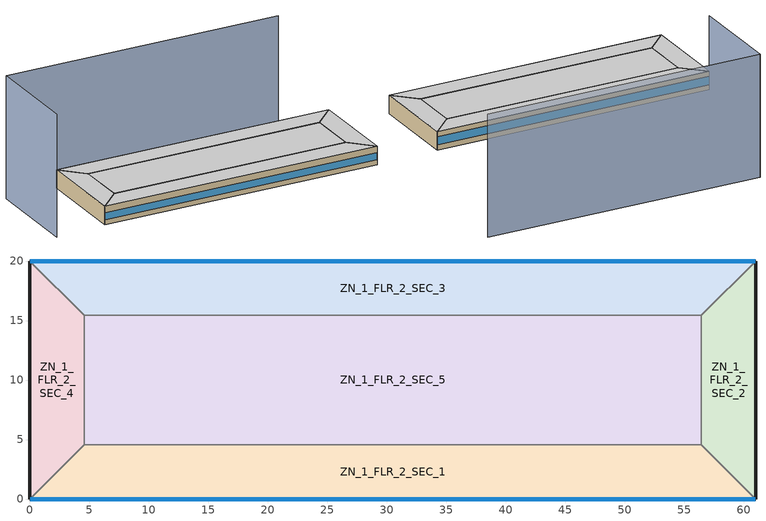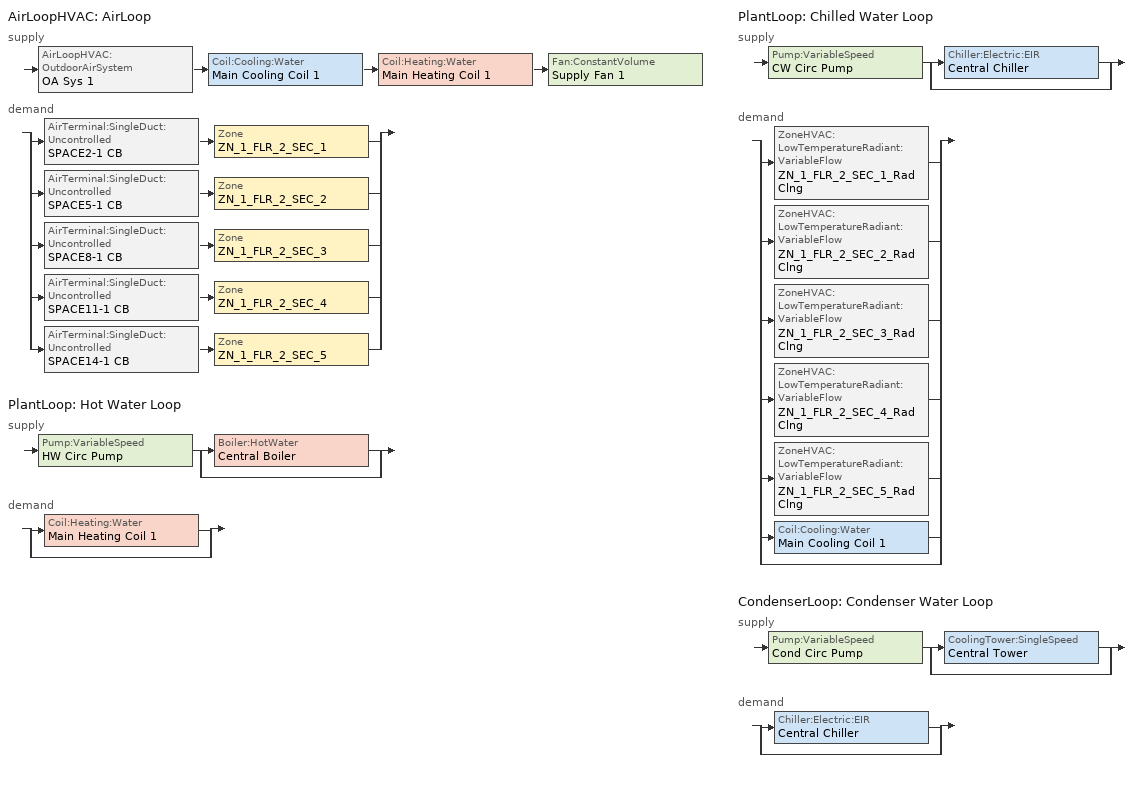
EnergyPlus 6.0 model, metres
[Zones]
ZN_1_FLR_2_SEC_1
 floor adiabatic (FLOOR_Radiant): 56.43,4.57 61,0 0,0 4.57,4.57 z8
 wall outside (Steel-Framed_R-13_Ext-wall): 0,0 61,0 z8:12
 wall to ZN_1_FLR_2_SEC_2 (Standard_Int-Wall): 61,0 56.43,4.57 z8:12
 wall to ZN_1_FLR_2_SEC_5 (Standard_Int-Wall): 56.43,4.57 4.57,4.57 z8:12
 wall to ZN_1_FLR_2_SEC_4 (Standard_Int-Wall): 4.57,4.57 0,0 z8:12
 window (std_window_UValue_6.809_SHGC_0.25_VT_0.25): 0.05,0 60.95,0 z9.1:10.6
 ceiling adiabatic (CEILING_Radiant): 0,0 61,0 56.43,4.57 4.57,4.57 z12
ZN_1_FLR_2_SEC_2
 floor adiabatic (FLOOR_Radiant): 61,20 61,0 56.43,4.57 56.43,15.43 z8
 wall outside (Steel-Framed_R-13_Ext-wall): 61,0 61,20 z8:12
 wall to ZN_1_FLR_2_SEC_3 (Standard_Int-Wall): 61,20 56.43,15.43 z8:12
 wall to ZN_1_FLR_2_SEC_5 (Standard_Int-Wall): 56.43,15.43 56.43,4.57 z8:12
 ceiling adiabatic (CEILING_Radiant): 61,20 56.43,15.43 56.43,4.57 61,0 z12
ZN_1_FLR_2_SEC_3
 floor adiabatic (FLOOR_Radiant): 61,20 56.43,15.43 4.57,15.43 0,20 z8
 wall outside (Steel-Framed_R-13_Ext-wall): 61,20 0,20 z8:12
 wall to ZN_1_FLR_2_SEC_5 (Standard_Int-Wall): 4.57,15.43 56.43,15.43 z8:12
 wall to ZN_1_FLR_2_SEC_4 (Standard_Int-Wall): 0,20 4.57,15.43 z8:12
 window (std_window_UValue_6.809_SHGC_0.25_VT_0.25_north): 60.95,20 0.05,20 z9.1:10.9
 ceiling adiabatic (CEILING_Radiant): 0,20 4.57,15.43 56.43,15.43 61,20 z12
ZN_1_FLR_2_SEC_4
 floor adiabatic (FLOOR_Radiant): 0,20 4.57,15.43 4.57,4.57 0,0 z8
 wall outside (Steel-Framed_R-13_Ext-wall): 0,20 0,0 z8:12
 wall to ZN_1_FLR_2_SEC_5 (Standard_Int-Wall): 4.57,4.57 4.57,15.43 z8:12
 ceiling adiabatic (CEILING_Radiant): 0,20 0,0 4.57,4.57 4.57,15.43 z12
ZN_1_FLR_2_SEC_5
 floor adiabatic (FLOOR_Radiant): 56.43,15.43 56.43,4.57 4.57,4.57 4.57,15.43 z8
 ceiling adiabatic (CEILING_Radiant): 4.57,15.43 4.57,4.57 56.43,4.57 56.43,15.43 z12
shading: 61.03,41 0.05,41 / 0.05,41 0,20 z-2.55:24
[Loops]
AirLoopHVAC 'AirLoop'
 supply: AirLoopHVAC:OutdoorAirSystem 'OA Sys 1' > Coil:Cooling:Water 'Main Cooling Coil 1' > Coil:Heating:Water 'Main Heating Coil 1' > Fan:ConstantVolume 'Supply Fan 1'
 demand: split
  | AirTerminal:SingleDuct:Uncontrolled 'SPACE2-1 CB' > Zone 'ZN_1_FLR_2_SEC_1'
  | AirTerminal:SingleDuct:Uncontrolled 'SPACE5-1 CB' > Zone 'ZN_1_FLR_2_SEC_2'
  | AirTerminal:SingleDuct:Uncontrolled 'SPACE8-1 CB' > Zone 'ZN_1_FLR_2_SEC_3'
  | AirTerminal:SingleDuct:Uncontrolled 'SPACE11-1 CB' > Zone 'ZN_1_FLR_2_SEC_4'
  | AirTerminal:SingleDuct:Uncontrolled 'SPACE14-1 CB' > Zone 'ZN_1_FLR_2_SEC_5'
PlantLoop 'Hot Water Loop'
 supply: Pump:VariableSpeed 'HW Circ Pump' > split
  | Boiler:HotWater 'Central Boiler'
  | bypass
 demand: split
  | Coil:Heating:Water 'Main Heating Coil 1'
  | bypass
PlantLoop 'Chilled Water Loop'
 supply: Pump:VariableSpeed 'CW Circ Pump' > split
  | Chiller:Electric:EIR 'Central Chiller'
  | bypass
 demand: split
  | ZoneHVAC:LowTemperatureRadiant:VariableFlow 'ZN_1_FLR_2_SEC_1_Rad Clng'
  | ZoneHVAC:LowTemperatureRadiant:VariableFlow 'ZN_1_FLR_2_SEC_2_Rad Clng'
  | ZoneHVAC:LowTemperatureRadiant:VariableFlow 'ZN_1_FLR_2_SEC_3_Rad Clng'
  | ZoneHVAC:LowTemperatureRadiant:VariableFlow 'ZN_1_FLR_2_SEC_4_Rad Clng'
  | ZoneHVAC:LowTemperatureRadiant:VariableFlow 'ZN_1_FLR_2_SEC_5_Rad Clng'
  | Coil:Cooling:Water 'Main Cooling Coil 1'
  | bypass
CondenserLoop 'Condenser Water Loop'
 supply: Pump:VariableSpeed 'Cond Circ Pump' > split
  | CoolingTower:SingleSpeed 'Central Tower'
  | bypass
 demand: split
  | Chiller:Electric:EIR 'Central Chiller'
  | bypass
[Building]
VAV_w_rht: North Axis {deg}=0; Terrain=City; Loads Convergence Tolerance Value=0.04; Temperature Convergence Tolerance Value {deltaC}=0.2; Solar Distribution=FullInteriorAndExterior; Maximum Number of Warmup Days=25
[Site:Location]
New Delhi_Delhi_IND Design_Conditions: Latitude {deg}=28.58; Longitude {deg}=77.2; Time Zone {hr}=5.5; Elevation {m}=216
[SizingPeriod:DesignDay] Barometric Pressure {Pa}=98757; Rain Indicator=0; Snow Indicator=0; Day of Month=21; Daylight Saving Time Indicator=0
Name | Maximum Dry-Bulb Temperature {C} | Daily Temperature Range {deltaC} | Humidity Indicating Conditions at Maximum Dry-Bulb | Wind Speed {m/s} | Wind Direction {deg} | Sky Clearness | Month | Day Type | Humidity Indicating Type
New Delhi Ann Htg 99.6% Condns DB | 6.3 | 0 | 6.3 | 0.5 | 270 | 0 | 1 | WinterDesignDay | WetBulb
New Delhi Ann Htg 99% Condns DB | 7.3 | 0 | 7.3 | 0.5 | 270 | 0 | 1 | WinterDesignDay | WetBulb
New Delhi Ann Hum_n 99.6% Condns DP=>MCDB | 22.5 | 0 | -1.4 | 0.5 | 270 | 0 | 1 | WinterDesignDay | DewPoint
New Delhi Ann Hum_n 99% Condns DP=>MCDB | 20.1 | 0 | 0.7 | 0.5 | 270 | 0 | 1 | WinterDesignDay | DewPoint
New Delhi Ann Htg Wind 99.6% Condns WS=>MCDB | 19.6 | 0 | 19.6 | 7 | 270 | 0 | 1 | WinterDesignDay | WetBulb
New Delhi Ann Htg Wind 99% Condns WS=>MCDB | 18.6 | 0 | 18.6 | 6.2 | 270 | 0 | 1 | WinterDesignDay | WetBulb
New Delhi Ann Clg .4% Condns DB=>MWB | 42 | 9.7 | 22.2 | 3.2 | 320 | 1 | 6 | SummerDesignDay | WetBulb
New Delhi Ann Clg 1% Condns DB=>MWB | 40.6 | 9.7 | 22.7 | 3.2 | 320 | 1 | 6 | SummerDesignDay | WetBulb
New Delhi Ann Clg 2% Condns DB=>MWB | 39.3 | 9.7 | 22.9 | 3.2 | 320 | 1 | 6 | SummerDesignDay | WetBulb
New Delhi Ann Clg .4% Condns WB=>MDB | 33.6 | 9.7 | 28.5 | 3.2 | 320 | 1 | 6 | SummerDesignDay | WetBulb
New Delhi Ann Clg 1% Condns WB=>MDB | 33.1 | 9.7 | 28.1 | 3.2 | 320 | 1 | 6 | SummerDesignDay | WetBulb
New Delhi Ann Clg 2% Condns WB=>MDB | 32.6 | 9.7 | 27.7 | 3.2 | 320 | 1 | 6 | SummerDesignDay | WetBulb
New Delhi Ann Clg .4% Condns DP=>MDB | 30.8 | 9.7 | 27.3 | 3.2 | 320 | 1 | 6 | SummerDesignDay | DewPoint
New Delhi Ann Clg 1% Condns DP=>MDB | 30.5 | 9.7 | 26.9 | 3.2 | 320 | 1 | 6 | SummerDesignDay | DewPoint
New Delhi Ann Clg 2% Condns DP=>MDB | 30.3 | 9.7 | 26.5 | 3.2 | 320 | 1 | 6 | SummerDesignDay | DewPoint
New Delhi Ann Clg .4% Condns Enth=>MDB | 33.9 | 9.7 | 94.3 | 3.2 | 320 | 1 | 6 | SummerDesignDay | Enthalpy
New Delhi Ann Clg 1% Condns Enth=>MDB | 33.4 | 9.7 | 92.3 | 3.2 | 320 | 1 | 6 | SummerDesignDay | Enthalpy
New Delhi Ann Clg 2% Condns Enth=>MDB | 32.7 | 9.7 | 90.4 | 3.2 | 320 | 1 | 6 | SummerDesignDay | Enthalpy
[Site:GroundTemperature:BuildingSurface]
23.067, 22.89, 23.12, 23.184, 23.193, 23.215, 23.234, 23.214, 23.239, 23.241, 23.244, 22.977
[Site:WaterMainsTemperature]
Calculation Method=CORRELATION; Annual Average Outdoor Air Temperature {C}=25.35; Maximum Difference In Monthly Average Outdoor Air Temperatures {deltaC}=9.1
[Material]
Name | Roughness | Thickness {m} | Conductivity {W/m-K} | Density {kg/m3} | Specific Heat {J/kg-K} | Thermal Absorptance | Solar Absorptance | Visible Absorptance
GP01 1/2 GYPSUM | Smooth | 0.0127 | 0.16 | 800 | 1090 | 0.9 | 0.7 | 0.5
Wall Insulation [1] | MediumRough | 0.0373 | 0.045 | 265 | 836.8 | 0.9 | 0.7 | 0.7
1/2IN Gypsum | Smooth | 0.0127 | 0.16 | 784.9 | 830 | 0.9 | 0.92 | 0.92
Std Wood 6inch | MediumSmooth | 0.15 | 0.12 | 540 | 1210 | 0.9 | 0.7 | 0.7
1inch heavyweight concrete | MediumRough | 0.025 | 1.95 | 2240 | 900
4inch heavyweight concrete | MediumRough | 0.1 | 1.95 | 2240 | 900
2inch lightweight concrete | MediumRough | 0.05 | 0.53 | 1280 | 840
[Material:NoMass]
Name | Roughness | Thermal Resistance {m2-K/W} | Thermal Absorptance | Solar Absorptance | Visible Absorptance
MAT-SHEATH | Rough | 0.3626 | 0.9 | 0.7 | 0.7
AIR | Smooth | 0.2515 | 0.8 | 0.5 | 0.5
[WindowMaterial:Glazing]
Theoretical Glass [167]: Optical Data Type=SpectralAverage; Thickness {m}=0.003; Solar Transmittance at Normal Incidence=0.2374; Front Side Solar Reflectance at Normal Incidence=0.7126; Back Side Solar Reflectance at Normal Incidence=0.7126; Visible Transmittance at Normal Incidence=0.2512; Front Side Visible Reflectance at Normal Incidence=0.6988; Back Side Visible Reflectance at Normal Incidence=0.6988; Infrared Transmittance at Normal Incidence=0; Front Side Infrared Hemispherical Emissivity=0.985; Back Side Infrared Hemispherical Emissivity=0.985; Conductivity {W/m-K}=2.1073; Dirt Correction Factor for Solar and Visible Transmittance=1; Solar Diffusing=No
[Construction]
InteriorFurnishings: Std Wood 6inch
std_window_UValue_6.809_SHGC_0.25_VT_0.25; std_window_UValue_6.809_SHGC_0.25_VT_0.25_north: Theoretical Glass [167]
Standard_Int-Wall: GP01 1/2 GYPSUM, GP01 1/2 GYPSUM
Steel-Framed_R-13_Ext-wall: MAT-SHEATH, Wall Insulation [1], 1/2IN Gypsum
[Construction:InternalSource]
FLOOR_Radiant: 2, 2, 1, 0.15, 1inch heavyweight concrete, 4inch heavyweight concrete, 2inch lightweight concrete
CEILING_Radiant: 2, 2, 1, 0.15, 2inch lightweight concrete, 4inch heavyweight concrete, 1inch heavyweight concrete
[Zone]
ZN_1_FLR_2_SEC_1; ZN_1_FLR_2_SEC_4: 0, 0, 6, 1, 1, 4, autocalculate, Yes
ZN_1_FLR_2_SEC_2: 61, 0, 6, 1, 1, 4, autocalculate, Yes
ZN_1_FLR_2_SEC_3: 4.57, 15.43, 6, 1, 1, 4, autocalculate, Yes
ZN_1_FLR_2_SEC_5: 4.57, 4.57, 6, 1, 1, 4, autocalculate, Yes
[InternalMass] Construction=InteriorFurnishings
Name | Zone | Surface Area {m2}
ZN_1_FLR_2_SEC_1 Internal Mass | ZN_1_FLR_2_SEC_1 | 515.7702
ZN_1_FLR_2_SEC_2 Internal Mass | ZN_1_FLR_2_SEC_2 | 141.0302
ZN_1_FLR_2_SEC_3 Internal Mass | ZN_1_FLR_2_SEC_3 | 515.7702
ZN_1_FLR_2_SEC_4 Internal Mass | ZN_1_FLR_2_SEC_4 | 141.0302
ZN_1_FLR_2_SEC_5 Internal Mass | ZN_1_FLR_2_SEC_5 | 1126.4
[People] Number of People Schedule=BLDG_OCC_SCH; Number of People Calculation Method=People; Fraction Radiant=0.3; Sensible Heat Fraction=AUTOCALCULATE; Activity Level Schedule=ACTIVITY_SCH; Enable ASHRAE 55 Comfort Warnings=No; Mean Radiant Temperature Calculation Type=ZoneAveraged; Work Efficiency Schedule=WORK_EFF_SCH; Clothing Insulation Schedule=CLOTHING_SCH; Air Velocity Schedule=AIR_VELO_SCH; Thermal Comfort Model 1 Type=FANGER
Name | Zone or ZoneList | Number of People
ZN_1_FLR_2_SEC_1 People | ZN_1_FLR_2_SEC_1 | 25.7885
ZN_1_FLR_2_SEC_2 People | ZN_1_FLR_2_SEC_2 | 7.0515
ZN_1_FLR_2_SEC_3 People | ZN_1_FLR_2_SEC_3 | 25.7885
ZN_1_FLR_2_SEC_4 People | ZN_1_FLR_2_SEC_4 | 7.0515
ZN_1_FLR_2_SEC_5 People | ZN_1_FLR_2_SEC_5 | 56.32
[Lights] Schedule=BLDG_LIGHT_SCH; Design Level Calculation Method=Watts/Area; Watts per Zone Floor Area {W/m2}=10.764; Return Air Fraction=0; Fraction Radiant=0.2; Fraction Visible=0.2; Fraction Replaceable=1; Return Air Fraction Calculated from Plenum Temperature=No
Name | Zone or ZoneList
ZN_1_FLR_2_SEC_1_Lights | ZN_1_FLR_2_SEC_1
ZN_1_FLR_2_SEC_2_Lights | ZN_1_FLR_2_SEC_2
ZN_1_FLR_2_SEC_3_Lights | ZN_1_FLR_2_SEC_3
ZN_1_FLR_2_SEC_4_Lights | ZN_1_FLR_2_SEC_4
ZN_1_FLR_2_SEC_5_Lights | ZN_1_FLR_2_SEC_5
[ElectricEquipment] Schedule=BLDG_EQUIP_SCH; Design Level Calculation Method=EquipmentLevel; Fraction Latent=0; Fraction Radiant=0.5; Fraction Lost=0
Name | Zone or ZoneList | Design Level {W}
ZN_1_FLR_2_SEC_1_PlugMisc_Equip | ZN_1_FLR_2_SEC_1 | 2774.84
ZN_1_FLR_2_SEC_2_PlugMisc_Equip | ZN_1_FLR_2_SEC_2 | 758.7425
ZN_1_FLR_2_SEC_3_PlugMisc_Equip | ZN_1_FLR_2_SEC_3 | 2774.84
ZN_1_FLR_2_SEC_4_PlugMisc_Equip | ZN_1_FLR_2_SEC_4 | 758.7425
ZN_1_FLR_2_SEC_5_PlugMisc_Equip | ZN_1_FLR_2_SEC_5 | 6060.03
[ZoneInfiltration:DesignFlowRate] Schedule=INFIL_SCH; Design Flow Rate Calculation Method=Flow/Zone; Constant Term Coefficient=1; Temperature Term Coefficient=0; Velocity Term Coefficient=0; Velocity Squared Term Coefficient=0
Name | Zone or ZoneList | Design Flow Rate {m3/s}
ZN_1_FLR_2_SEC_1_Infiltration | ZN_1_FLR_2_SEC_1 | 0.0645
ZN_1_FLR_2_SEC_2_Infiltration | ZN_1_FLR_2_SEC_2 | 0.0176
ZN_1_FLR_2_SEC_3_Infiltration | ZN_1_FLR_2_SEC_3 | 0.0645
ZN_1_FLR_2_SEC_4_Infiltration | ZN_1_FLR_2_SEC_4 | 0.0176
ZN_1_FLR_2_SEC_5_Infiltration | ZN_1_FLR_2_SEC_5 | 0.1408
[Sizing:Zone] Zone Cooling Design Supply Air Temperature {C}=14; Zone Heating Design Supply Air Temperature {C}=40; Zone Cooling Design Supply Air Humidity Ratio {kg-H2O/kg-air}=0.0085; Zone Heating Design Supply Air Humidity Ratio {kg-H2O/kg-air}=0.008; Outdoor Air Method=Flow/Zone; Outdoor Air Flow per Person {m3/s}=0; Outdoor Air Flow per Zone Floor Area {m3/s-m2}=0; Cooling Design Air Flow Method=DesignDay; Cooling Minimum Air Flow Fraction=0; Heating Design Air Flow Method=DesignDay; Heating Design Air Flow Rate {m3/s}=0
Name | Outdoor Air Flow per Zone {m3/s}
ZN_1_FLR_2_SEC_1; ZN_1_FLR_2_SEC_3 | 0.141837
ZN_1_FLR_2_SEC_2; ZN_1_FLR_2_SEC_4 | 0.0387833
ZN_1_FLR_2_SEC_5 | 0.30976
[Sizing:System]
AirLoop: Type of Load to Size On=Sensible; Design Outdoor Air Flow Rate {m3/s}=autosize; Minimum System Air Flow Ratio=0.3; Preheat Design Temperature {C}=7; Preheat Design Humidity Ratio {kg-H2O/kg-Air}=0.008; Precool Design Temperature {C}=12.8; Precool Design Humidity Ratio {kg-H2O/kg-Air}=0.008; Central Cooling Design Supply Air Temperature {C}=12.8; Central Heating Design Supply Air Temperature {C}=16.7; Sizing Option=NonCoincident; 100% Outdoor Air in Cooling=Yes; 100% Outdoor Air in Heating=Yes; Central Cooling Design Supply Air Humidity Ratio {kg-H2O/kg-Air}=0.0085; Central Heating Design Supply Air Humidity Ratio {kg-H2O/kg-Air}=0.008; Cooling Design Air Flow Method=DesignDay; Cooling Design Air Flow Rate {m3/s}=0; Heating Design Air Flow Method=DesignDay; Heating Design Air Flow Rate {m3/s}=0
[Sizing:Plant]
Name | Loop Type | Design Loop Exit Temperature {C} | Loop Design Temperature Difference {deltaC}
Condenser Water Loop | condenser | 29.4 | 5.6
Chilled Water Loop | cooling | 15 | 3
Hot Water Loop | heating | 82 | 11
[ZoneControl:Thermostat] Control Type Schedule=Dual Zone Control Type Sched
Name | Zone or ZoneList | Control 1
ZN_1_FLR_2_SEC_1 Thermostat | ZN_1_FLR_2_SEC_1 | ZN_1_FLR_2_SEC_1 DualSPSched
ZN_1_FLR_2_SEC_2 Thermostat | ZN_1_FLR_2_SEC_2 | ZN_1_FLR_2_SEC_2 DualSPSched
ZN_1_FLR_2_SEC_3 Thermostat | ZN_1_FLR_2_SEC_3 | ZN_1_FLR_2_SEC_3 DualSPSched
ZN_1_FLR_2_SEC_4 Thermostat | ZN_1_FLR_2_SEC_4 | ZN_1_FLR_2_SEC_4 DualSPSched
ZN_1_FLR_2_SEC_5 Thermostat | ZN_1_FLR_2_SEC_5 | ZN_1_FLR_2_SEC_5 DualSPSched
[ThermostatSetpoint:DualSetpoint] Heating Setpoint Temperature Schedule=HTGSETP_SCH; Cooling Setpoint Temperature Schedule=CLGSETP_SCH
ZN_1_FLR_2_SEC_1 DualSPSched; ZN_1_FLR_2_SEC_2 DualSPSched; ZN_1_FLR_2_SEC_3 DualSPSched; ZN_1_FLR_2_SEC_4 DualSPSched; ZN_1_FLR_2_SEC_5 DualSPSched
[ZoneHVAC:LowTemperatureRadiant:VariableFlow] Availability Schedule=RadSlab-AvSch; Hydronic Tubing Inside Diameter {m}=0.013; Hydronic Tubing Length {m}=autosize; Temperature Control Type=MeanAirTemperature; Heating Control Throttling Range {deltaC}=0.5; Maximum Cold Water Flow {m3/s}=autosize; Cooling Control Throttling Range {deltaC}=0.5; Cooling Control Temperature Schedule=RadSlab-CtrlTemp; Condensation Control Type=SimpleOff; Condensation Control Dewpoint Offset {C}=1
Name | Zone | Surface Name or Radiant Surface Group
ZN_1_FLR_2_SEC_1_Rad Clng | ZN_1_FLR_2_SEC_1 | ZN_1_FLR_2_SEC_1_Ceiling
ZN_1_FLR_2_SEC_2_Rad Clng | ZN_1_FLR_2_SEC_2 | ZN_1_FLR_2_SEC_2_Ceiling
ZN_1_FLR_2_SEC_3_Rad Clng | ZN_1_FLR_2_SEC_3 | ZN_1_FLR_2_SEC_3_Ceiling
ZN_1_FLR_2_SEC_4_Rad Clng | ZN_1_FLR_2_SEC_4 | ZN_1_FLR_2_SEC_4_Ceiling
ZN_1_FLR_2_SEC_5_Rad Clng | ZN_1_FLR_2_SEC_5 | ZN_1_FLR_2_SEC_5_Ceiling
[AirTerminal:SingleDuct:Uncontrolled] Availability Schedule=ALWAYS_ON; Maximum Air Flow Rate {m3/s}=autosize
SPACE2-1 CB; SPACE5-1 CB; SPACE8-1 CB; SPACE11-1 CB; SPACE14-1 CB
[Zone equipment]
ZN_1_FLR_2_SEC_1: ZN_1_FLR_2_SEC_1_Rad Clng, SPACE2-1 CB
ZN_1_FLR_2_SEC_2: ZN_1_FLR_2_SEC_2_Rad Clng, SPACE5-1 CB
ZN_1_FLR_2_SEC_3: ZN_1_FLR_2_SEC_3_Rad Clng, SPACE8-1 CB
ZN_1_FLR_2_SEC_4: ZN_1_FLR_2_SEC_4_Rad Clng, SPACE11-1 CB
ZN_1_FLR_2_SEC_5: ZN_1_FLR_2_SEC_5_Rad Clng, SPACE14-1 CB
[Fan:ConstantVolume]
Supply Fan 1: Availability Schedule=FanAvailSched; Fan Efficiency=0.65; Pressure Rise {Pa}=2000; Maximum Flow Rate {m3/s}=autosize; Motor Efficiency=0.9; Motor In Airstream Fraction=1
[Coil:Cooling:Water]
Main Cooling Coil 1: Availability Schedule=ALWAYS_ON; Design Water Flow Rate {m3/s}=AUTOSIZE; Design Air Flow Rate {m3/s}=AUTOSIZE; Design Inlet Water Temperature {C}=AUTOSIZE; Design Inlet Air Temperature {C}=AUTOSIZE; Design Outlet Air Temperature {C}=AUTOSIZE; Design Inlet Air Humidity Ratio {kg-H2O/kg-air}=AUTOSIZE; Design Outlet Air Humidity Ratio {kg-H2O/kg-air}=AUTOSIZE; Type of Analysis=SimpleAnalysis; Heat Exchanger Configuration=CrossFlow
[Coil:Heating:Water]
Main Heating Coil 1: Availability Schedule=HeatingCoilAvailSched; U-Factor Times Area Value {W/K}=autosize; Maximum Water Flow Rate {m3/s}=autosize; Performance Input Method=UFactorTimesAreaAndDesignWaterFlowRate; Rated Capacity {W}=autosize; Rated Inlet Water Temperature {C}=82.2; Rated Inlet Air Temperature {C}=16.6; Rated Outlet Water Temperature {C}=71.1; Rated Outlet Air Temperature {C}=32.2
[Controller:WaterCoil] Control Variable=TemperatureAndHumidityRatio; Actuator Variable=FLOW; Controller Convergence Tolerance {deltaC}=0.002; Maximum Actuated Flow {m3/s}=autosize; Minimum Actuated Flow {m3/s}=0
Name | Action
Central Cooling Coil Controller 1 | Reverse
Central Heating Coil Controller 1 | Normal
[Controller:OutdoorAir]
OA Controller 1: Minimum Outdoor Air Flow Rate {m3/s}=0.0001416; Maximum Outdoor Air Flow Rate {m3/s}=0.0001416; Economizer Control Type=NoEconomizer; Economizer Control Action Type=ModulateFlow; Lockout Type=NoLockout; Minimum Limit Type=FixedMinimum; Minimum Outdoor Air Schedule=Min OA Sched; Minimum Fraction of Outdoor Air Schedule=ALWAYS_ON; Maximum Fraction of Outdoor Air Schedule=ALWAYS_ON
[AirLoopHVAC]
AirLoop: Design Supply Air Flow Rate {m3/s}=autosize
[Pump:VariableSpeed] Rated Flow Rate {m3/s}=autosize; Rated Pump Head {Pa}=179352; Rated Power Consumption {W}=autosize; Motor Efficiency=0.9; Fraction of Motor Inefficiencies to Fluid Stream=0; Coefficient 1 of the Part Load Performance Curve=0; Coefficient 2 of the Part Load Performance Curve=1; Coefficient 3 of the Part Load Performance Curve=0; Coefficient 4 of the Part Load Performance Curve=0; Minimum Flow Rate {m3/s}=0; Pump Control Type=INTERMITTENT
Name | Pump Flow Rate Schedule
HW Circ Pump
CW Circ Pump; Cond Circ Pump | CoolingPumpAvailSched
[Boiler:HotWater]
Central Boiler: Fuel Type=NaturalGas; Nominal Capacity {W}=autosize; Nominal Thermal Efficiency=0.8; Normalized Boiler Efficiency Curve=BoilerEfficiency; Design Water Outlet Temperature {C}=81; Design Water Flow Rate {m3/s}=autosize; Minimum Part Load Ratio=0; Maximum Part Load Ratio=1.2; Optimum Part Load Ratio=1; Water Outlet Upper Temperature Limit {C}=100; Boiler Flow Mode=VariableFlow
[Chiller:Electric:EIR]
Central Chiller: Reference Capacity {W}=AUTOSIZE; Reference COP {W/W}=3; Reference Leaving Chilled Water Temperature {C}=6.67; Reference Entering Condenser Fluid Temperature {C}=29.4; Reference Chilled Water Flow Rate {m3/s}=AUTOSIZE; Reference Condenser Fluid Flow Rate {m3/s}=AUTOSIZE; Cooling Capacity Function of Temperature Curve=CoolSys1 Chiller ClgCapFuncTempCurve; Electric Input to Cooling Output Ratio Function of Temperature Curve=CoolSys1 Chiller EirFuncTempCurve; Electric Input to Cooling Output Ratio Function of Part Load Ratio Curve=CoolSys1 Chiller EirFuncPlrCurve; Minimum Part Load Ratio=0.15; Maximum Part Load Ratio=1; Optimum Part Load Ratio=1; Minimum Unloading Ratio=0.25; Condenser Type=WaterCooled; Condenser Fan Power Ratio {W/W}=0; Leaving Chilled Water Lower Temperature Limit {C}=2; Chiller Flow Mode=ConstantFlow; Design Heat Recovery Water Flow Rate {m3/s}=0; Sizing Factor=1
[CoolingTower:SingleSpeed]
Central Tower: Design Water Flow Rate {m3/s}=autosize; Design Air Flow Rate {m3/s}=autosize; Fan Power at Design Air Flow Rate {W}=autosize; U-Factor Times Area Value at Design Air Flow Rate {W/K}=autosize; Air Flow Rate in Free Convection Regime {m3/s}=autosize; U-Factor Times Area Value at Free Convection Air Flow Rate {W/K}=autosize; Performance Input Method=UFactorTimesAreaAndDesignWaterFlowRate; Basin Heater Capacity {W/K}=0; Basin Heater Setpoint Temperature {C}=2; Evaporation Loss Mode=SaturatedExit; Drift Loss Percent {percent}=0.008; Blowdown Calculation Mode=ConcentrationRatio; Blowdown Concentration Ratio=3; Capacity Control=FanCycling
[PlantLoop] Fluid Type=Water; Maximum Loop Flow Rate {m3/s}=autosize; Minimum Loop Flow Rate {m3/s}=0; Plant Loop Volume {m3}=autocalculate; Load Distribution Scheme=Sequential
Name | Plant Equipment Operation Scheme | Maximum Loop Temperature {C} | Minimum Loop Temperature {C}
Hot Water Loop | Hot Loop Operation | 100 | 10
Chilled Water Loop | CoolSys1 Loop Operation Scheme List | 98 | 1
[CondenserLoop]
Condenser Water Loop: Fluid Type=Water; Condenser Equipment Operation Scheme=CoolSys1 Chiller_TowerWaterSys Loop Operation Scheme List; Maximum Loop Temperature {C}=80; Minimum Loop Temperature {C}=10; Maximum Loop Flow Rate {m3/s}=autosize; Minimum Loop Flow Rate {m3/s}=0; Condenser Loop Volume {m3}=autocalculate; Load Distribution Scheme=Sequential
[PlantEquipmentList]
heating plant: Central Boiler
Cooling Plant: Central Chiller
[CondenserEquipmentList]
All Towers: Central Tower
[PlantEquipmentOperation:CoolingLoad] Load Range 1 Lower Limit {W}=0
Name | Load Range 1 Upper Limit {W} | Range 1 Equipment List
CoolSys1 Operation Scheme | 100000000000000 | Cooling Plant
CoolSys1 Chiller_TowerWaterSys Operation Scheme | 1000000000000 | All Towers
[PlantEquipmentOperation:HeatingLoad]
Central Boiler Only: Load Range 1 Lower Limit {W}=0; Load Range 1 Upper Limit {W}=1000000; Range 1 Equipment List=heating plant
[PlantEquipmentOperationSchemes] Control Scheme 1 Schedule=PlantOnSched
Name | Control Scheme 1
CoolSys1 Loop Operation Scheme List | CoolSys1 Operation Scheme
Hot Loop Operation | Central Boiler Only
[CondenserEquipmentOperationSchemes]
CoolSys1 Chiller_TowerWaterSys Loop Operation Scheme List: Control Scheme 1=CoolSys1 Chiller_TowerWaterSys Operation Scheme; Control Scheme 1 Schedule=PlantOnSched
[AvailabilityManager:NightCycle]
AirLoop Avail: Applicability Schedule=ALWAYS_ON; Fan Schedule=HVACOperationSchd; Control Type=CycleOnAny; Thermostat Tolerance {deltaC}=1; Cycling Run Time {s}=1800
[AvailabilityManager:NightVentilation] Applicability Schedule=NightVentilation_SCH; Fan Schedule=ALWAYS_ON; Ventilation Temperature Schedule=NightVentilation_Temp; Ventilation Temperature Difference {deltaC}=2; Ventilation Temperature Low Limit {C}=15; Night Venting Flow Fraction=1
Name | Control Zone
NightVentilation_1 | ZN_1_FLR_2_SEC_1
NightVentilation_2 | ZN_1_FLR_2_SEC_2
NightVentilation_3 | ZN_1_FLR_2_SEC_3
NightVentilation_4 | ZN_1_FLR_2_SEC_4
NightVentilation_5 | ZN_1_FLR_2_SEC_5
[SetpointManager:Scheduled] Control Variable=Temperature
Name | Schedule | Setpoint Node or NodeList
CoolSys1 Loop Setpoint Manager | CW-Loop-Temp-Schedule | Chilled Water Loop Setpoint Node List
heating coil set point manager | HW-Loop-Temp-Schedule | Hot Water Loop Setpoint Node List
[SetpointManager:OutdoorAirReset]
Airloop setpoint: Control Variable=Temperature; Setpoint at Outdoor Low Temperature {C}=15.5; Outdoor Low Temperature {C}=15.5; Setpoint at Outdoor High Temperature {C}=12.8; Outdoor High Temperature {C}=21; Setpoint Node or NodeList=Supply Air Temp Nodes 1
[SetpointManager:OutdoorAirPretreat]
pretreat 1: Control Variable=MaximumHumidityRatio; Minimum Setpoint Humidity Ratio {kg/kg}=0.00001; Maximum Setpoint Humidity Ratio {kg/kg}=0.00002; Setpoint Node or NodeList=Supply Air Temp Nodes 1
[Schedule:Compact]
INFIL_SCH: Through: 12/31, For: Weekdays SummerDesignDay, Until: 06:00, 1, Until: 22:00, 0, Until: 24:00, 1, For: Saturday WinterDesignDay, Until: 06:00, 1, Until: 18:00, 0, Until: 24:00, 1, For: Sunday Holidays AllOtherDays, Until: 24:00, 1
ALWAYS_ON; PlantOnSched: Through: 12/31, For: AllDays, Until: 24:00, 1
HVACOperationSchd: Through: 12/31, For: Weekdays SummerDesignDay, Until: 06:00, 0, Until: 22:00, 1, Until: 24:00, 0, For: Saturday WinterDesignDay, Until: 06:00, 0, Until: 18:00, 1, Until: 24:00, 0, For: Sunday Holidays AllOtherDays, Until: 24:00, 0
Dual Zone Control Type Sched: Through: 12/31, For: AllDays, Until: 24:00, 4
CW-Loop-Temp-Schedule: Through: 12/31, For: AllDays, Until: 24:00, 6.7
HW-Loop-Temp-Schedule: Through: 12/31, For: AllDays, Until: 24:00, 60
ACTIVITY_SCH: Through: 12/31, For: AllDays, Until: 24:00, 120
WORK_EFF_SCH: Through: 12/31, For: AllDays, Until: 24:00, 0
AIR_VELO_SCH: Through: 12/31, For: AllDays, Until: 24:00, 0.2
CLOTHING_SCH: Through: 04/30, For: AllDays, Until: 24:00, 1, Through: 09/30, For: AllDays, Until: 24:00, 0.5, Through: 12/31, For: AllDays, Until: 24:00, 1
BLDG_LIGHT_SCH: Through: 12/31, For: Weekdays, Until: 05:00, 0.05, Until: 07:00, .715, Until: 09:00, .87, Until: 18:00, 0.9, Until: 19:00, .8984, Until: 20:00, .8838, Until: 22:00, .7425, Until: 23:00, .4074, Until: 24:00, .23, For: SummerDesignDay, Until: 24:00, 1, For: Saturday, Until: 06:00, 0.05, Until: 08:00, .05, Until: 12:00, .05, Until: 17:00, .05, Until: 24:00, 0.05, For: WinterDesignDay, Until: 24:00, 0, For: Sunday Holidays AllOtherDays, Until: 24:00, 0.05
BLDG_EQUIP_SCH: Through: 12/31, For: Weekdays, Until: 06:00, .1248, Until: 12:00, 0.9, Until: 13:00, 0.8, Until: 21:00, 0.9, Until: 23:00, .7, Until: 24:00, .2, For: SummerDesignDay, Until: 24:00, 1, For: Saturday, Until: 06:00, .12, Until: 08:00, .12, Until: 12:00, .12, Until: 17:00, .12, Until: 24:00, .12, For: WinterDesignDay, Until: 24:00, 0, For: Sunday Holidays AllOtherDays, Until: 24:00, .036
BLDG_OCC_SCH: Through: 12/31, For: Weekdays, Until: 06:00, 0, Until: 07:00, .63, Until: 08:00, .84, Until: 12:00, 0.95, Until: 13:00, 0.5, Until: 20:00, 0.95, Until: 21:00, .79, Until: 22:00, .63, Until: 24:00, 0.05, For: SummerDesignDay, Until: 06:00, 0, Until: 22:00, 1, Until: 24:00, 0.05, For: Saturday, Until: 06:00, 0, Until: 08:00, 0.1, Until: 12:00, .1, Until: 17:00, 0.1, Until: 19:00, 0, Until: 24:00, 0, For: WinterDesignDay, Until: 24:00, 0, For: Sunday Holidays AllOtherDays, Until: 06:00, 0, Until: 18:00, 0, Until: 24:00, 0
CLGSETP_SCH: Through: 12/31, For: Weekdays SummerDesignDay, Until: 06:00, 30, Until: 22:00, 24.4, Until: 24:00, 30, For: Saturday, Until: 06:00, 30, Until: 18:00, 24.4, Until: 24:00, 30, For WinterDesignDay, Until: 24:00, 30, For: Sunday Holidays AllOtherDays, Until: 24:00, 30
FanAvailSched: Through: 12/31, For: Weekdays, Until: 6:00, 0, Until: 18:00, 1, Until: 24:00, 0, For: Weekends Holidays CustomDay1 CustomDay2, Until: 24:00, 0, For: SummerDesignDay WinterDesignDay, Until: 24:00, 1
HeatingCoilAvailSched: Through: 3/31, For: Alldays, Until: 24:00, 1, Through: 9/30, For: Alldays, Until: 24:00, 0, Through: 12/31, For: Alldays, Until: 24:00, 1
Min OA Sched: Through: 12/31, For: Weekdays, Until: 5:00, 0.02, Until: 18:00, 1, Until: 24:00, 0.02, For: Weekends SummerDesignDay WinterDesignDay CustomDay1 CustomDay2 Holidays, Until: 24:00, 0.02
HTGSETP_SCH: Through: 12/31, For: Weekdays, Until: 05:00, 0, Until: 22:00, 0, Until: 24:00, 0, For SummerDesignDay, Until: 24:00, 0, For: Saturday, Until: 06:00, 0, Until: 17:00, 0, Until: 24:00, 0, For: WinterDesignDay, Until: 24:00, 0, For: Sunday Holidays AllOtherDays, Until: 24:00, 0
RadSlab-AvSch: Through: 31 Dec, For: Weekdays, Until: 24:00, 1, For: Saturday, Until: 24:00, 1, For: Sunday Holidays AllOtherDays, Until: 24:00, 0
RadSlab-CtrlTemp: Through: 12/31, For: AllDays, Until: 24:00, 24
NightVentilation_SCH: Through: 12/31, For: Weekdays SummerDesignDay, Until: 06:00, 1, Until: 22:00, 0, Until: 24:00, 1, For: Saturday WinterDesignDay, Until: 06:00, 1, Until: 18:00, 0, Until: 24:00, 1, For: Sunday Holidays AllOtherDays, Until: 06:00, 1, Until: 22:00, 0, Until: 24:00, 1
NightVentilation_Temp: Through: 12/31, For: Weekdays SummerDesignDay, Until: 06:00, 18, Until: 22:00, 30, Until: 24:00, 18, For: Saturday WinterDesignDay, Until: 06:00, 18, Until: 18:00, 30, Until: 24:00, 18, For: Sunday Holidays AllOtherDays, Until: 06:00, 18, Until: 22:00, 30, Until: 24:00, 18
[Curve:Quadratic] Minimum Value of x=0; Maximum Value of x=1
Name | Coefficient1 Constant | Coefficient2 x | Coefficient3 x**2
CoolSys1 Chiller EirFuncPlrCurve | 0.222903 | 0.313387 | 0.46371
BoilerEfficiency | 1 | 0 | 0
[Curve:Biquadratic] Minimum Value of x=5; Maximum Value of x=10; Minimum Value of y=24; Maximum Value of y=35
Name | Coefficient1 Constant | Coefficient2 x | Coefficient3 x**2 | Coefficient4 y | Coefficient5 y**2 | Coefficient6 x*y
CoolSys1 Chiller ClgCapFuncTempCurve | 0.257896 | 0.0389016 | -0.00021708 | 0.0468684 | -0.00094284 | -0.00034344
CoolSys1 Chiller EirFuncTempCurve | 0.933884 | -0.058212 | 0.00450036 | 0.00243 | 0.000486 | -0.001215
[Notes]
Building Description
VAV_w_rht
Start SimMetaData
WeatherFileName=USA_FL_Key.West_TMY2.epw
RoofConstruction=Insulation Entirely Above Deck
ExtWallConstruction=Steel-Framed
End SimMetaData
Start WebInterface Parameters
EMAIL_ADDRESS=JAG@METROVALLEY.IN
APPENDIX_G_TYPES=8
AVERAGE_INFILTRATION_RATE_INPUT=SmartDefault
BACK_FIN_OFFSET=0.0
BACK_FIN_PROJECTION_FACTOR=0.00
BACK_GLAZING_PERCENTAGE=60
BACK_OVERHANG_OFFSET=0.0
BACK_OVERHANG_PROJECTION_FACTOR=0.00
BUILDING_DESCRIPTION=VAV_w_rht
BUILDING_FENESTRATION_INPUT=CUSTOM
BUILDING_TYPE=Office/Professional
CELL_EFFICIENCY=10.0
CITY=KEY WEST
CONTROL_TYPE=Continuous
COOLING_COP_INPUT=SmartDefault
COUNTRY=USA
COVERAGE_SURFACES=Roof Only
DAYLIGHTING_ILLUMINANCE_SETPOINT=300
ELECTRICAL_PLUG_INTENSITY=10.76
ELECTRICAL_PLUG_INTENSITY_INPUT=CUSTOM
EXTERIOR_LIGHTING=0
EXTERIOR_LIGHTING_INPUT=CUSTOM
FAN_STATIC_PRESSURE_INPUT=SmartDefault
FLOOR_TO_FLOOR_HEIGHT=3
FRONT_FIN_OFFSET=0.0
FRONT_FIN_PROJECTION_FACTOR=0.00
FRONT_GLAZING_PERCENTAGE=50
FRONT_OVERHANG_OFFSET=0.0
FRONT_OVERHANG_PROJECTION_FACTOR=1
GAS_APPLIANCE_INTENSITY=0
GAS_APPLIANCE_INTENSITY_INPUT=CUSTOM
GEOCHG=false
GEOMETRY_CONFIGURATION=1
HEATING_COP_INPUT=SmartDefault
HEATING_EFFICIENCY_INPUT=SmartDefault
HVAC_TYPE=1
IDF_UPLOAD=0
INSTALLATION_TYPE=1
INSTALLATION_TYPE_CAPACITY=0.00
INSTALLATION_TYPE_PERCENT=5
INVERTER_EFFICIENCY=89
LEFT_FIN_OFFSET=0.0
LEFT_FIN_PROJECTION_FACTOR=0.00
LEFT_GLAZING_PERCENTAGE=0
LEFT_OVERHANG_OFFSET=0.0
LEFT_OVERHANG_PROJECTION_FACTOR=0.00
LIGHT_INTENSITY=8
LIGHT_INTENSITY_INPUT=CUSTOM
MODEL=Detailed
MOTORIZED_DAMPER=1
NUMBER_OF_FLOORS=5
NUMBER_OF_STEPS=3
OUTSIDE_AIR_VENTILATION_PER_AREA_INPUT=SmartDefault
OUTSIDE_AIR_VENTILATION_PER_PERSON_INPUT=SmartDefault
PEOPLE_DENSITY=10
PEOPLE_DENSITY_INPUT=CUSTOM
RIGHT_FIN_OFFSET=0.0
RIGHT_FIN_PROJECTION_FACTOR=0.00
RIGHT_GLAZING_PERCENTAGE=0
RIGHT_OVERHANG_OFFSET=0.0
RIGHT_OVERHANG_PROJECTION_FACTOR=0.00
ROOF_TYPE_INPUT=SmartDefault
